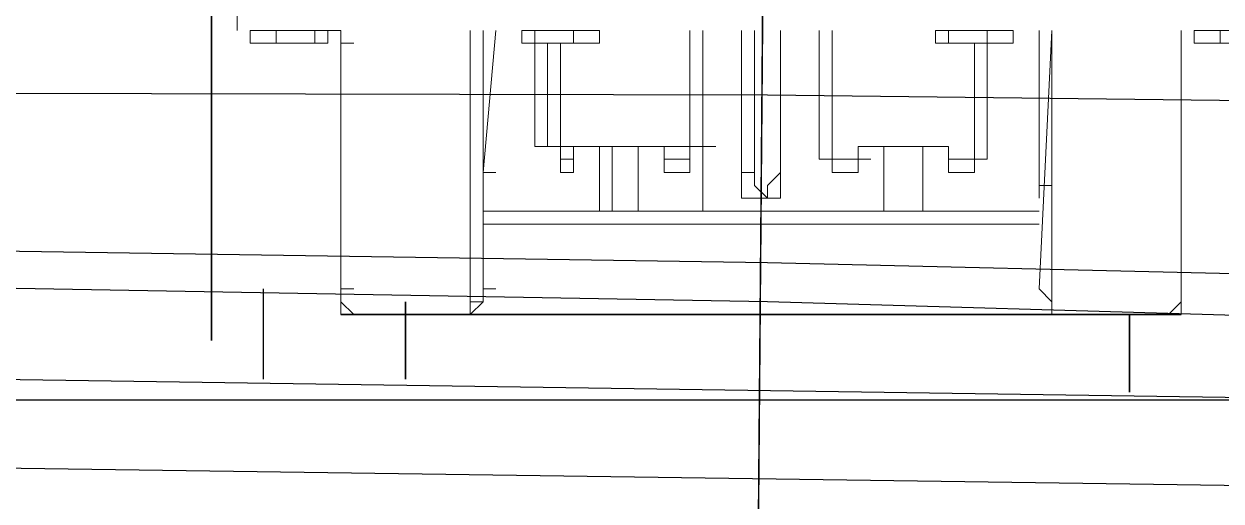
# Model space of a CAD drawing. Header units: millimetres. Extents: x -45 to 90, y -17 to 16.
# Drawn here: x 6.6263 to 7.0507, y -0.7859 to -0.6166 of the extents above; entities that cross this region are included whole.
import ezdxf

# ---------------------------------------------------------------- set-up
doc = ezdxf.new("R2010")
doc.units = ezdxf.units.MM
doc.layers.add('PDF_Geometry', color=7, linetype='Continuous')

msp = doc.modelspace()

# ---------------------------------------------------------------- linework, layer by layer
at = {"color": 2}
msp.add_line((0, -0.75), (53.43249, -0.75), dxfattribs=at)
at = {"color": 4}
msp.add_lwpolyline([(6.88247, -1.30647), (6.882, -1.36372), (6.87786, -1.8637), (6.87371, -2.36368), (6.91513, 2.63615)], dxfattribs=at)
at = {"color": 1}
msp.add_lwpolyline([(6.90598, 1.5311), (6.88076, -1.51276)], dxfattribs=at)
at = {"color": 4}
for centre in [(6.89329, 0), (6.8928, -0.05895)]:
    msp.add_circle(centre, 1.75, dxfattribs=at)
at = {"color": 2}
for radius in [500.80823, 500.05823, 499.30823]:
    msp.add_arc((-0.82991, -500.05754), radius, 85.2352723, 89.9049106, dxfattribs=at)
at = {"layer": 'PDF_Geometry', "lineweight": 25}
for points in [[(6.69281, -0.72887), (6.69281, -0.51342), (6.71573, -0.51342), (6.69281, -0.51342)], [(6.76158, -0.71512), (6.76158, -0.74263)], [(6.73866, -0.71971), (7.03662, -0.71971)], [(7.01829, -0.74721), (7.01829, -0.71971)]]:
    msp.add_lwpolyline(points, close=True, dxfattribs=at)
at = {"layer": 'PDF_Geometry', "lineweight": 18}
for points in [[(6.70198, -0.55926), (6.70198, -0.61886)], [(6.71573, -0.61886), (6.70657, -0.61886), (6.70657, -0.62344), (6.71573, -0.62344), (6.70657, -0.62344), (6.70657, -0.61886)], [(6.73866, -0.71971), (6.73866, -0.71054), (6.73866, -0.61886), (6.73866, -0.71512), (6.73866, -0.61886), (6.73866, -0.71054), (6.73866, -0.71971), (6.73866, -0.71512), (6.73866, -0.61886), (6.73407, -0.61886), (6.72949, -0.61886), (6.73407, -0.61886), (6.73407, -0.62344), (6.72949, -0.62344), (6.73407, -0.62344), (6.73407, -0.61886), (6.71115, -0.61886), (6.71573, -0.61886), (6.71115, -0.61886), (6.71573, -0.61886), (6.71115, -0.61886), (6.73407, -0.61886), (6.73866, -0.61886), (6.73866, -0.71512)], [(6.71573, -0.61886), (6.71573, -0.62344), (6.72949, -0.62344), (6.72949, -0.61886)], [(6.71573, -0.61886), (6.71573, -0.62344), (6.72949, -0.62344), (6.72949, -0.61886)], [(6.73407, -0.61886), (6.72949, -0.61886)], [(6.7845, -0.71512), (6.7845, -0.71971), (6.78908, -0.71512), (6.7845, -0.71971), (6.7845, -0.71512), (6.7845, -0.61886), (6.7845, -0.71512), (6.78908, -0.71512), (6.78908, -0.61886), (6.78908, -0.71054), (6.79366, -0.71054), (6.78908, -0.71054), (6.78908, -0.61886), (6.78908, -0.71512)], [(6.79366, -0.66928), (6.78908, -0.66928), (6.79366, -0.61886), (6.78908, -0.66928), (6.78908, -0.67845), (6.78908, -0.66928)], [(6.812, -0.61886), (6.80742, -0.61886), (6.80283, -0.61886), (6.80742, -0.61886)], [(6.812, -0.66011), (6.80742, -0.66011), (6.80742, -0.62344), (6.80283, -0.62344), (6.80283, -0.61886), (6.80742, -0.61886), (6.80283, -0.61886), (6.80283, -0.62344), (6.80742, -0.62344), (6.80742, -0.66011)], [(6.80742, -0.61886), (6.80742, -0.62344), (6.82117, -0.62344), (6.82117, -0.61886)], [(6.82575, -0.61886), (6.80742, -0.61886), (6.82575, -0.61886), (6.83034, -0.61886)], [(6.80742, -0.61886), (6.80742, -0.62344), (6.82117, -0.62344), (6.82117, -0.61886)], [(6.83034, -0.61886), (6.82117, -0.61886), (6.83034, -0.61886), (6.83034, -0.62344), (6.82117, -0.62344), (6.83034, -0.62344)], [(6.83034, -0.61886), (6.82575, -0.61886)], [(6.86243, -0.61886), (6.86243, -0.66451)], [(6.86701, -0.61886), (6.86701, -0.68303)], [(6.86701, -0.61886), (6.86701, -0.68303)], [(6.88993, -0.67845), (6.88076, -0.67845), (6.88076, -0.66928), (6.88076, -0.61886), (6.88076, -0.66928), (6.88535, -0.66928), (6.88535, -0.61886), (6.88535, -0.66928), (6.88535, -0.67387), (6.88993, -0.67845), (6.88076, -0.67845), (6.88076, -0.66928), (6.88535, -0.66928), (6.88535, -0.67387), (6.88993, -0.67845), (6.88993, -0.67387), (6.89452, -0.66928), (6.89452, -0.67845)], [(6.89452, -0.61886), (6.89452, -0.66928), (6.89452, -0.67845), (6.88993, -0.67845), (6.88993, -0.67387), (6.89452, -0.66928)], [(6.89452, -0.61886), (6.89452, -0.66928)], [(6.91744, -0.66451), (6.91285, -0.66451), (6.90827, -0.66451), (6.90827, -0.61886), (6.90827, -0.66451), (6.91285, -0.66451), (6.91285, -0.66928), (6.92202, -0.66928), (6.92202, -0.66451), (6.92202, -0.66928), (6.91285, -0.66928), (6.91285, -0.66451)], [(6.96786, -0.61886), (6.95411, -0.61886), (6.95411, -0.62344), (6.94952, -0.62344), (6.94952, -0.61886), (6.95411, -0.61886), (6.94952, -0.61886), (6.95411, -0.61886), (6.94952, -0.61886), (6.94952, -0.62344), (6.95411, -0.62344), (6.96786, -0.62344), (6.97703, -0.62344), (6.97703, -0.61886), (6.96786, -0.61886), (6.97703, -0.61886), (6.97703, -0.62344), (6.96786, -0.62344), (6.95411, -0.62344), (6.95411, -0.61886), (6.96786, -0.61886), (6.96786, -0.62344), (6.96786, -0.66451), (6.96786, -0.62344)], [(6.97245, -0.61886), (6.94952, -0.61886), (6.95411, -0.61886), (6.94952, -0.61886), (6.97245, -0.61886), (6.97703, -0.61886)], [(6.97703, -0.61886), (6.97245, -0.61886)], [(6.99078, -0.71971), (6.99078, -0.71512), (6.99078, -0.61886), (6.99078, -0.71512), (6.9862, -0.71054), (6.99078, -0.61886), (6.99078, -0.71512), (6.99078, -0.71971), (6.99078, -0.71512), (6.9862, -0.71054), (6.99078, -0.61886), (6.99078, -0.71512)], [(6.99078, -0.67387), (6.9862, -0.67387), (6.9862, -0.61886), (6.9862, -0.67387), (6.9862, -0.67845), (6.9862, -0.67387)], [(7.03662, -0.71512), (7.03204, -0.71971), (7.03662, -0.71512), (7.03662, -0.71054), (7.03662, -0.61886), (7.03662, -0.71512), (7.03662, -0.61886)], [(7.03662, -0.71512), (7.03662, -0.71971), (7.03662, -0.71512), (7.03662, -0.71054), (7.03662, -0.61886)], [(7.05038, -0.62344), (7.04121, -0.62344), (7.04121, -0.61886), (7.05038, -0.61886), (7.04579, -0.61886), (7.05038, -0.61886), (7.04121, -0.61886), (7.04121, -0.62344)], [(7.05038, -0.61886), (7.04579, -0.61886)], [(7.06871, -0.61886), (7.04579, -0.61886), (7.06871, -0.61886), (7.0733, -0.61886)], [(7.05038, -0.61886), (7.05038, -0.62344), (7.05038, -0.61886), (7.06413, -0.61886), (7.06413, -0.62344), (7.06413, -0.61886)], [(7.06871, -0.62344), (7.06413, -0.62344), (7.05038, -0.62344), (7.06413, -0.62344), (7.06871, -0.62344), (7.06871, -0.61886), (7.06413, -0.61886), (7.06871, -0.61886)], [(6.74324, -0.62344), (6.73866, -0.62344)], [(6.74324, -0.62344), (6.73866, -0.62344)], [(6.81659, -0.62344), (6.81659, -0.66011), (6.812, -0.66011), (6.812, -0.62344), (6.812, -0.66011), (6.81659, -0.66011)], [(6.96786, -0.66451), (6.96328, -0.66451), (6.96328, -0.62344), (6.96328, -0.66451)], [(6.96786, -0.62344), (6.96786, -0.66451)], [(6.81659, -0.66451), (6.82117, -0.66451), (6.82117, -0.66011), (6.81659, -0.66011)], [(6.82117, -0.66451), (6.82117, -0.66928), (6.81659, -0.66928), (6.81659, -0.66451), (6.81659, -0.66011), (6.82117, -0.66011)], [(6.87159, -0.66011), (6.86701, -0.66011), (6.86243, -0.66011), (6.86243, -0.66451), (6.85326, -0.66451), (6.85326, -0.66928), (6.86243, -0.66928), (6.86243, -0.66451), (6.86243, -0.66928), (6.85326, -0.66928), (6.85326, -0.66451), (6.85326, -0.66011), (6.82117, -0.66011), (6.85326, -0.66011), (6.86243, -0.66011), (6.86701, -0.66011)], [(6.83034, -0.68303), (6.83034, -0.66011)], [(6.83492, -0.68303), (6.83492, -0.66011)], [(6.84409, -0.66011), (6.84409, -0.68303)], [(6.84409, -0.66011), (6.84409, -0.68303)], [(6.85326, -0.66011), (6.86243, -0.66011), (6.86243, -0.66451), (6.85326, -0.66451)], [(6.96328, -0.66451), (6.96328, -0.66928), (6.95411, -0.66928), (6.95411, -0.66451), (6.95411, -0.66011), (6.92202, -0.66011), (6.92202, -0.66451), (6.9266, -0.66451), (6.92202, -0.66451), (6.92202, -0.66011), (6.95411, -0.66011), (6.95411, -0.66451), (6.95411, -0.66928), (6.96328, -0.66928)], [(6.93119, -0.68303), (6.93119, -0.66011)], [(6.93119, -0.68303), (6.93119, -0.66011)], [(6.94494, -0.66011), (6.94494, -0.68303)], [(6.94494, -0.66011), (6.94494, -0.68303)], [(6.82117, -0.66451), (6.81659, -0.66451), (6.81659, -0.66928), (6.82117, -0.66928)], [(6.9862, -0.68303), (6.78908, -0.68303)], [(6.9862, -0.68303), (6.78908, -0.68303)], [(6.9862, -0.68762), (6.78908, -0.68762)], [(6.74324, -0.71054), (6.73866, -0.71054)], [(7.03662, -0.71971), (7.03662, -0.71054)], [(6.74324, -0.71971), (6.73866, -0.71512)]]:
    msp.add_lwpolyline(points, close=True, dxfattribs=at)
at = {"layer": 'PDF_Geometry', "lineweight": 25}
for points in [[(9.66332, -0.77472), (8.27892, -0.75638), (7.66923, -0.73804), (6.88993, -0.71512), (5.07004, -0.68303), (3.24556, -0.66451), (2.6542, -0.65553), (0.29797, -0.62802), (-0.00458, -0.62344), (-0.00458, -0.61427), (-0.00458, -0.60969), (0.19712, -0.60969), (0.29797, -0.60969), (0.19712, -0.60969), (-0.00458, -0.6051)], [(12.95014, -0.77472), (8.27892, -0.72887), (7.66923, -0.71971), (6.88993, -0.70137), (3.24556, -0.64636), (2.6542, -0.63719), (0.29797, -0.60969), (2.6542, -0.62802), (3.24556, -0.63261), (6.88993, -0.64178), (7.66923, -0.65094), (8.27892, -0.65553), (12.95014, -0.70137)], [(8.46228, -0.77013), (5.37717, -0.72429), (2.29206, -0.69679), (-0.78847, -0.68762), (-0.8068, -0.68762)], [(6.71115, -0.71054), (6.71115, -0.74263)], [(-0.74721, -0.71971), (-0.8068, -0.71971), (2.11328, -0.72429), (5.03795, -0.7518), (7.95803, -0.79305), (10.87811, -0.85265), (13.7982, -0.93058), (16.71828, -1.02684), (16.40198, -1.01309), (16.42948, -1.00832), (16.44782, -0.99017), (16.4524, -0.96725), (16.44782, -0.93974), (16.42948, -0.92141), (16.40656, -0.91224), (16.37906, -0.91224), (16.37906, -0.89849), (16.4524, -0.90307), (16.4524, -0.9535)]]:
    msp.add_lwpolyline(points, dxfattribs=at)
at = {"layer": 'PDF_Geometry', "lineweight": 18}
for points in [[(6.91285, -0.66451), (6.91285, -0.61886), (6.91285, -0.66451)], [(6.91285, -0.66451), (6.91285, -0.61886), (6.91285, -0.66451)], [(6.91285, -0.66451), (6.92202, -0.66451), (6.91285, -0.66451)], [(6.91285, -0.66451), (6.92202, -0.66451), (6.91285, -0.66451)], [(6.96328, -0.66451), (6.95411, -0.66451), (6.96328, -0.66451)], [(6.96328, -0.66451), (6.95411, -0.66451), (6.96328, -0.66451)]]:
    msp.add_lwpolyline(points, dxfattribs=at)

doc.saveas('drawing.dxf')
